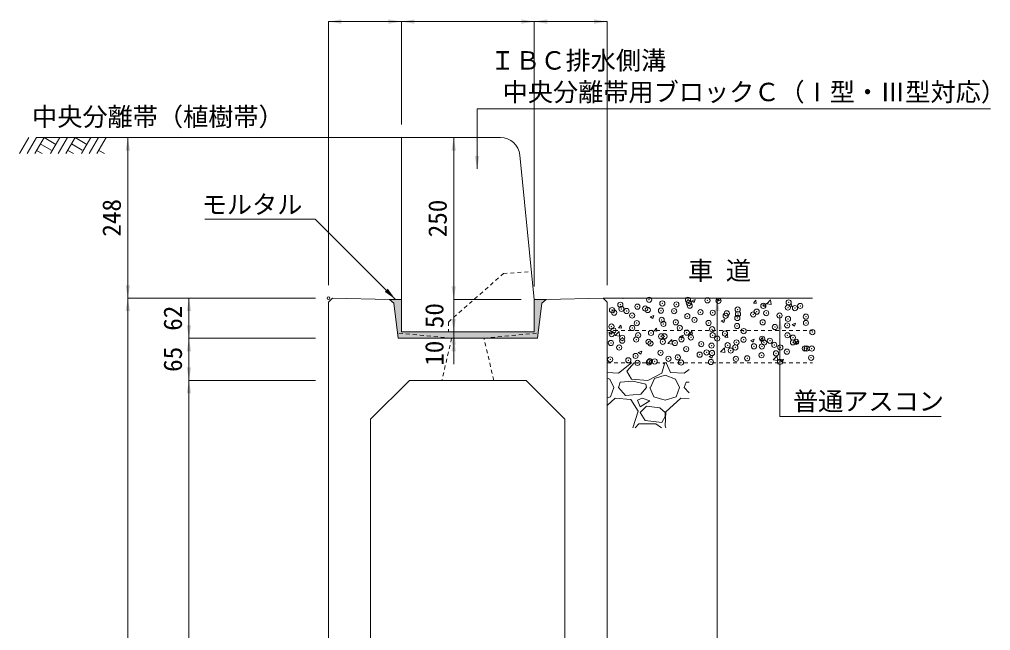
# Model space of a CAD drawing. Units: millimetres at full size; some dimension numbers follow another scale. Extents: x 6872 to 78201, y -34623 to -7860.
# Drawn here: x 12806 to 14304, y -29798 to -28855 of the extents above; entities that cross this region are included whole.
import ezdxf
from ezdxf.enums import TextEntityAlignment as Align

# ---------------------------------------------------------------- set-up
doc = ezdxf.new("R2010")
doc.units = ezdxf.units.MM
doc.header["$LTSCALE"] = 16
doc.header["$PDMODE"] = 32
doc.header["$PDSIZE"] = 8
doc.linetypes.add('USER1', pattern=[0.675, 0.375, -0.3])
for name, color, linetype, lineweight in [('0_2', 7, 'Continuous', 20), ('_0-0_', 7, 'Continuous', 20), ('_0-B_', 7, 'Continuous', 20), ('寸法線', 7, 'Continuous', 9), ('補助線', 8, 'Continuous', 13), ('ﾊｯﾁﾝｸﾞ', 7, 'Continuous', 5)]:
    doc.layers.add(name, color=color, linetype=linetype, lineweight=lineweight)
doc.styles.add('ＭＳ ゴシック', font='')
doc.styles.get('ＭＳ ゴシック').set_extended_font_data('MS Gothic')

# ---------------------------------------------------------------- blocks, each defined once
blk = doc.blocks.new('filled_arrow')
at = {"color": 0, "linetype": 'Continuous', "lineweight": -2}
blk.add_solid([(7.5, 1.25), (0, 0), (7.5, -1.25)], dxfattribs=at)

msp = doc.modelspace()

# ---------------------------------------------------------------- hatches: boundary and pattern name
at = {"layer": 'ﾊｯﾁﾝｸﾞ'}
msp.add_hatch(color=8, dxfattribs=at).paths.add_polyline_path([(13395.07, -29336.93), (13395.07, -29286.81), (13376.57, -29286.81), (13383.31, -29292.88), (13390.07, -29346.93), (13605.07, -29346.93), (13611.82, -29292.88), (13618.57, -29286.81), (13600.07, -29286.93), (13600.07, -29336.93)])

# ---------------------------------------------------------------- linework, layer by layer
at = {"layer": '0_2', "linetype": 'USER1', "lineweight": 9}
for p, q in [((13552.57, -29246.93), (13595.77, -29243.93)), ((13467.57, -29321.93), (13552.57, -29246.93)), ((13467.57, -29321.93), (13467.57, -29336.93)), ((13472.57, -29346.93), (13389.07, -29338.93)), ((13472.57, -29346.93), (13457.57, -29411.93)), ((13522.57, -29346.93), (13606.07, -29338.93)), ((13537.57, -29411.93), (13522.57, -29346.93))]:
    msp.add_line(p, q, dxfattribs=at)
at = {"layer": '0_2', "linetype": 'USER1'}
for p, q in [((13712.57, -29334.93), (14029.46, -29334.93)), ((13712.57, -29384.93), (14029.46, -29384.93))]:
    msp.add_line(p, q, dxfattribs=at)
at = {"layer": '_0-0_'}
for p, q in [((12819.82, -29036.93), (12805.5, -29061.74)), ((12831.64, -29036.93), (12817.31, -29061.74)), ((12843.45, -29036.93), (12829.12, -29061.74)), ((13395.07, -29036.93), (12832.07, -29036.93)), ((12837.74, -29046.82), (12854.44, -29056.47)), ((12843.45, -29036.93), (12861.73, -29047.49)), ((12867.83, -29036.93), (12853.5, -29061.74)), ((12879.64, -29036.93), (12865.31, -29061.74)), ((12891.45, -29036.93), (12877.12, -29061.74)), ((12885.73, -29046.82), (12902.44, -29056.47)), ((12891.45, -29036.93), (12909.73, -29047.49)), ((12915.82, -29036.93), (12901.5, -29061.74)), ((12927.64, -29036.93), (12913.31, -29061.74)), ((12939.45, -29036.93), (12925.12, -29061.74)), ((13395.07, -29036.93), (13395.07, -29336.93)), ((13547.92, -29036.93), (13395.07, -29036.93)), ((12832.02, -29056.72), (12840.73, -29061.74)), ((12880.02, -29056.72), (12888.73, -29061.74)), ((12928.02, -29056.72), (12936.73, -29061.74)), ((13577.77, -29063.95), (13600.07, -29286.93)), ((13288.57, -29285.05), (13282.57, -29290.93)), ((13288.57, -29285.05), (13376.57, -29286.81)), ((13376.57, -29286.81), (13395.07, -29286.81)), ((13383.31, -29292.88), (13376.57, -29286.81)), ((13618.57, -29286.81), (13600.07, -29286.93)), ((13600.07, -29286.93), (13600.07, -29336.93)), ((13611.82, -29292.88), (13618.57, -29286.81)), ((13706.57, -29285.05), (13618.57, -29286.81)), ((13706.57, -29285.05), (13734.12, -29284.93)), ((13706.57, -29285.05), (13712.57, -29290.93)), ((13734.12, -29284.93), (14029.46, -29284.93)), ((13383.31, -29292.88), (13390.07, -29346.93)), ((13611.82, -29292.88), (13605.07, -29346.93)), ((13605.07, -29346.93), (13390.07, -29346.93)), ((13600.07, -29336.93), (13395.07, -29336.93)), ((13402.57, -29336.93), (13592.57, -29336.93))]:
    msp.add_line(p, q, dxfattribs=at)
msp.add_arc((13547.92, -29066.93), 30, 5.71031, 90, dxfattribs=at)
at = {"layer": '_0-B_'}
for p, q in [((13282.57, -29290.93), (13282.57, -30376.93)), ((13712.57, -29290.93), (13712.57, -30376.93)), ((13347.57, -29471.93), (13407.57, -29411.93)), ((13587.57, -29411.93), (13407.57, -29411.93)), ((13587.57, -29411.93), (13647.57, -29471.93)), ((13347.57, -29471.93), (13347.57, -30241.4)), ((13647.57, -30241.4), (13647.57, -29471.93))]:
    msp.add_line(p, q, dxfattribs=at)
at = {"layer": '寸法線'}
for p, q in [((13282.57, -28857.88), (13395.07, -28857.88)), ((13282.57, -29264.93), (13282.57, -28857.88)), ((13395.07, -28857.88), (13600.07, -28857.88)), ((13395.07, -29016.93), (13395.07, -28857.88)), ((13395.07, -29016.93), (13395.07, -28857.88)), ((13600.07, -28857.88), (13712.57, -28857.88)), ((13600.07, -29266.93), (13600.07, -28857.88)), ((13600.07, -29266.93), (13600.07, -28857.88)), ((13712.57, -29264.93), (13712.57, -28857.88)), ((12972.78, -29284.93), (12972.78, -29036.93)), ((13262.57, -29036.93), (12972.78, -29036.93)), ((13475.83, -29036.93), (13475.83, -29286.93)), ((13520.41, -29036.93), (13475.83, -29036.93)), ((13475.83, -29246.93), (13475.83, -29376.93)), ((13262.57, -29284.93), (12972.78, -29284.93)), ((12972.78, -30386.93), (12972.78, -29284.93)), ((13262.57, -29284.93), (12972.78, -29284.93)), ((13067.16, -29346.93), (13067.16, -29284.93)), ((13262.57, -29284.93), (13067.16, -29284.93)), ((13580.07, -29286.93), (13475.83, -29286.93)), ((13580.07, -29286.93), (13475.83, -29286.93)), ((13732.57, -29284.93), (13882.64, -29284.93)), ((13882.64, -30386.93), (13882.64, -29284.93)), ((13475.83, -29296.93), (13475.83, -29386.93)), ((13067.16, -29411.93), (13067.16, -29346.93)), ((13262.57, -29346.93), (13067.16, -29346.93)), ((13262.57, -29346.93), (13067.16, -29346.93)), ((13580.07, -29336.93), (13475.83, -29336.93)), ((13572.56, -29336.93), (13475.83, -29336.93)), ((13585.07, -29346.93), (13475.83, -29346.93)), ((13262.57, -29411.93), (13067.16, -29411.93)), ((13067.16, -30311.93), (13067.16, -29411.93)), ((13262.57, -29411.93), (13067.16, -29411.93))]:
    msp.add_line(p, q, dxfattribs=at)
for points in [[(13511.91, -29085.48), (13511.91, -28992.53), (14304.45, -28992.53)], [(13385.82, -29286.81), (13262.22, -29163.21), (13091.61, -29163.21)], [(13979.4, -29313.11), (13979.4, -29467.61), (14228.44, -29467.61)]]:
    msp.add_lwpolyline(points, dxfattribs=at)
at = {"layer": '補助線'}
msp.add_circle((13282.57, -29284.93), 2, dxfattribs=at)
at = {"layer": 'ﾊｯﾁﾝｸﾞ'}
for p, q in [((13736.66, -29284.93), (13737.53, -29285.51)), ((13737.53, -29285.51), (13737.72, -29284.93)), ((13843.25, -29289.05), (13848.58, -29287.01)), ((13843.25, -29289.06), (13847.04, -29291.62)), ((13847.04, -29291.62), (13848.58, -29287.01)), ((13883.67, -29287.86), (13886.13, -29284.93)), ((13883.67, -29287.86), (13888.22, -29288.26)), ((13888.2, -29288.27), (13887.59, -29284.93)), ((13938.32, -29292.65), (13941.99, -29288.27)), ((13942.86, -29293.05), (13941.98, -29288.27)), ((13958.94, -29293.57), (13964.87, -29287.38)), ((13965.71, -29294.62), (13964.87, -29287.38)), ((13938.32, -29292.65), (13942.88, -29293.04)), ((13952.75, -29295.16), (13956.54, -29297.72)), ((13952.76, -29295.16), (13958.09, -29293.11)), ((13956.54, -29297.72), (13958.09, -29293.11)), ((13958.93, -29293.56), (13965.71, -29294.61)), ((13992.98, -29297.43), (13996.65, -29293.05)), ((13992.98, -29297.43), (13997.53, -29297.83)), ((13997.51, -29297.83), (13996.63, -29293.05)), ((13779.22, -29313.63), (13784.56, -29311.58)), ((13779.22, -29313.64), (13783.01, -29316.19)), ((13783.01, -29316.19), (13784.56, -29311.59)), ((13888.73, -29319.73), (13894.07, -29317.69)), ((13892.52, -29322.3), (13894.06, -29317.69)), ((13730.27, -29330.84), (13733.95, -29326.46)), ((13730.27, -29330.84), (13734.83, -29331.23)), ((13734.81, -29331.24), (13733.93, -29326.46)), ((13785.5, -29334.93), (13788.6, -29331.24)), ((13789.27, -29334.93), (13788.59, -29331.24)), ((13888.73, -29319.74), (13892.52, -29322.3)), ((13998.24, -29325.84), (14003.58, -29323.79)), ((13998.24, -29325.84), (14002.03, -29328.4)), ((14002.03, -29328.4), (14003.57, -29323.79)), ((13715.2, -29338.21), (13720.53, -29336.16)), ((13715.2, -29338.21), (13718.99, -29340.77)), ((13718.99, -29340.77), (13720.53, -29336.16)), ((13725.07, -29342.57), (13731, -29336.38)), ((13725.07, -29342.56), (13731.84, -29343.61)), ((13731.84, -29343.62), (13731, -29336.38)), ((13784.93, -29335.62), (13785.5, -29334.93)), ((13784.93, -29335.62), (13789.48, -29336.02)), ((13789.47, -29336.02), (13789.27, -29334.93)), ((13806.39, -29355.18), (13812.33, -29349)), ((13813.17, -29356.23), (13812.32, -29349)), ((13824.7, -29344.32), (13828.49, -29346.87)), ((13824.71, -29344.31), (13830.04, -29342.26)), ((13828.49, -29346.87), (13830.04, -29342.27)), ((13839.58, -29340.4), (13843.26, -29336.02)), ((13839.58, -29340.4), (13844.14, -29340.8)), ((13844.12, -29340.8), (13843.24, -29336.02)), ((13894.24, -29345.18), (13897.91, -29340.8)), ((13894.24, -29345.18), (13898.79, -29345.58)), ((13898.78, -29345.58), (13897.9, -29340.81)), ((13934.22, -29350.41), (13939.55, -29348.37)), ((13938, -29352.97), (13939.55, -29348.37)), ((13948.89, -29349.96), (13952.57, -29345.58)), ((13953.43, -29350.36), (13952.55, -29345.59)), ((13806.39, -29355.18), (13813.17, -29356.23)), ((13887.72, -29367.79), (13893.65, -29361.61)), ((13894.49, -29368.85), (13893.65, -29361.61)), ((13934.21, -29350.42), (13938, -29352.97)), ((13948.89, -29349.96), (13953.45, -29350.36)), ((14003.55, -29354.74), (14007.22, -29350.37)), ((14003.55, -29354.74), (14008.1, -29355.14)), ((14008.09, -29355.15), (14007.21, -29350.37)), ((13760.68, -29368.89), (13766.02, -29366.84)), ((13760.68, -29368.89), (13764.47, -29371.45)), ((13764.47, -29371.45), (13766.02, -29366.84)), ((13870.19, -29374.99), (13875.53, -29372.94)), ((13870.19, -29375), (13873.98, -29377.55)), ((13873.98, -29377.55), (13875.52, -29372.95)), ((13887.71, -29367.79), (13894.49, -29368.84)), ((13969.04, -29380.41), (13974.97, -29374.22)), ((13975.81, -29381.46), (13974.97, -29374.22)), ((13979.7, -29381.09), (13985.04, -29379.04)), ((13983.49, -29383.65), (13985.03, -29379.05)), ((13729.91, -29400.7), (13750.32, -29384.93)), ((13743.12, -29397.65), (13754.57, -29384.93)), ((13743.55, -29384.93), (13744.52, -29383.77)), ((13744.72, -29384.93), (13744.5, -29383.78)), ((13801.03, -29386.47), (13796.97, -29400.7)), ((13798.8, -29384.93), (13801.03, -29386.47)), ((13803.97, -29384.93), (13810.18, -29399.68)), ((13969.04, -29380.4), (13975.81, -29381.45)), ((13979.7, -29381.1), (13983.49, -29383.65)), ((13712.57, -29399.87), (13729.91, -29400.7)), ((13712.57, -29408.29), (13716.7, -29409.84)), ((13750.23, -29409.84), (13743.12, -29397.65)), ((13796.97, -29400.7), (13775.63, -29411.87)), ((13779.7, -29423.05), (13785.79, -29408.82)), ((13785.79, -29408.82), (13802.05, -29403.74)), ((13802.05, -29403.74), (13818.3, -29409.84)), ((13810.18, -29399.68), (13831.51, -29400.7)), ((13831.51, -29400.7), (13839.02, -29394.89)), ((13716.7, -29409.84), (13722.8, -29423.05)), ((13717.72, -29437.27), (13722.8, -29423.05)), ((13729.91, -29423.05), (13732.96, -29414.92)), ((13741.09, -29435.24), (13729.91, -29423.05)), ((13752.26, -29412.89), (13732.96, -29414.92)), ((13775.63, -29411.87), (13750.23, -29409.84)), ((13772.58, -29417.97), (13752.26, -29412.89)), ((13773.6, -29423.05), (13764.46, -29433.21)), ((13773.6, -29423.05), (13772.58, -29417.97)), ((13778.68, -29423.05), (13784.78, -29437.27)), ((13818.3, -29409.84), (13824.4, -29423.05)), ((13819.32, -29437.27), (13824.4, -29423.05)), ((13831.51, -29423.05), (13834.56, -29414.92)), ((13839.02, -29431.24), (13831.51, -29423.05)), ((13839.02, -29414.45), (13834.56, -29414.92)), ((13712.57, -29438.79), (13717.72, -29437.27)), ((13724.83, -29439.3), (13712.57, -29450.5)), ((13749.22, -29441.34), (13724.83, -29439.3)), ((13764.46, -29433.21), (13741.09, -29435.24)), ((13766.49, -29439.3), (13759.38, -29442.35)), ((13778.68, -29443.37), (13766.49, -29439.3)), ((13784.78, -29437.27), (13802.05, -29442.35)), ((13802.05, -29442.35), (13819.32, -29437.27)), ((13826.43, -29439.3), (13803.06, -29460.64)), ((13839.02, -29440.35), (13826.43, -29439.3)), ((13760.39, -29459.62), (13749.22, -29441.34)), ((13759.38, -29442.35), (13763.44, -29452.51)), ((13763.44, -29452.51), (13778.68, -29443.37)), ((13773.6, -29451.5), (13763.44, -29461.66)), ((13793.92, -29454.54), (13773.6, -29451.5)), ((13752.29, -29484.94), (13760.39, -29459.62)), ((13763.44, -29461.66), (13771.57, -29473.85)), ((13802.05, -29461.66), (13793.92, -29454.54)), ((13796.97, -29476.9), (13802.05, -29467.75)), ((13803.06, -29460.64), (13802.05, -29481.98)), ((13802.05, -29467.75), (13802.05, -29461.66)), ((13756, -29484.94), (13761.41, -29478.93)), ((13761.41, -29478.93), (13787.82, -29478.93)), ((13771.57, -29473.85), (13796.97, -29476.9)), ((13787.82, -29478.93), (13796.51, -29484.94)), ((13802.05, -29481.98), (13803.3, -29484.94))]:
    msp.add_line(p, q, dxfattribs=at)
for p in [(13777.41, -29287.49), (13797.82, -29293.18), (13837.4, -29287.47), (13838.59, -29292.18), (13867.45, -29288.38), (13884.55, -29288.97), (13992.79, -29291.51), (13720.21, -29303.43), (13723.45, -29307.34), (13732.97, -29295.12), (13734.64, -29301.52), (13742.53, -29304.83), (13759.33, -29298.06), (13771.39, -29301.03), (13775.32, -29303.24), (13795.67, -29304.22), (13815.99, -29304.95), (13819.51, -29294.7), (13840.11, -29296.59), (13856.67, -29306.67), (13875.6, -29307.47), (13897.35, -29308.39), (13914.08, -29302.59), (13943.46, -29305.79), (13953.66, -29296.88), (13958.09, -29308), (13991.58, -29299.46), (14002.53, -29300.38), (14010.66, -29296.95), (13751.23, -29311.85), (13758.41, -29323.43), (13796.89, -29318.55), (13818.54, -29322.24), (13836.47, -29312.84), (13847.4, -29318.44), (13869.21, -29323.26), (13895.52, -29312.1), (13913.65, -29315.63), (13914.6, -29309.59), (13938.02, -29310.11), (13952.74, -29322.25), (13978.7, -29311.83), (13991.86, -29316.88), (14019.38, -29313.55), (14019.47, -29323.2), (13719.28, -29328.79), (13722.48, -29334.88), (13751.34, -29331.09), (13799.47, -29324.75), (13824.77, -29330.89), (13835.54, -29338.2), (13874.67, -29332.84), (13913.16, -29327.96), (13923.41, -29335.85), (13971.54, -29329.51), (13990.61, -29327), (14029.42, -29337.37), (13719.8, -29340.45), (13735.87, -29350.69), (13735.89, -29346.14), (13757.48, -29348.79), (13760.48, -29342.17), (13776.54, -29352.41), (13780.33, -29338.52), (13795.97, -29343.92), (13798.5, -29352.29), (13801.15, -29343.89), (13827.35, -29348.49), (13841.83, -29345.61), (13875.48, -29342.16), (13882.51, -29347.33), (13894.55, -29339.65), (13912.23, -29353.33), (13923.19, -29349.05), (13951.81, -29347.61), (13963.86, -29350.77), (13990.93, -29342.25), (13999.38, -29345.84), (13999.43, -29353.25), (14004.54, -29352.49), (13718.35, -29354.16), (13731.3, -29361.14), (13779.42, -29354.8), (13817.22, -29354.13), (13834.62, -29363.57), (13857.9, -29355.85), (13873.74, -29358.2), (13898.58, -29357.56), (13903.37, -29365.9), (13910.5, -29361.1), (13939.25, -29359.28), (13951.49, -29359.57), (13954.94, -29353.47), (13970.57, -29357.05), (13979.93, -29361), (13990.01, -29367.61), (14017.64, -29362.57), (14020.61, -29362.72), (14028.5, -29362.74), (13717.43, -29379.53), (13745.32, -29380.91), (13756.55, -29374.16), (13778.45, -29382.35), (13785.99, -29382.63), (13795.04, -29369.28), (13807.31, -29378.55), (13821.63, -29376.35), (13855.43, -29372.21), (13866.06, -29368.73), (13874.51, -29369.7), (13911.3, -29378.69), (13928.76, -29377.83), (13950.88, -29372.98), (13973.2, -29370.2), (13979.38, -29383.31), (14027.51, -29376.97), (13759.37, -29384.86), (13777.19, -29383.98), (13826.67, -29384.34), (13872.82, -29383.57)]:
    msp.add_point(p, dxfattribs=at)

# ---------------------------------------------------------------- block references
at = {"layer": '寸法線', "xscale": 2.67, "yscale": 2.67}
for p in [(13282.57, -28857.88), (13395.07, -28857.88), (13600.07, -28857.88)]:
    msp.add_blockref('filled_arrow', p, dxfattribs=at)
for p, rotation in [((13395.07, -28857.88), 180), ((13600.07, -28857.88), 180), ((13712.57, -28857.88), 180), ((12972.78, -29036.93), 270), ((13475.83, -29036.93), 270), ((13511.91, -29085.48), 90), ((12972.78, -29284.93), 90), ((13385.82, -29286.81), 135), ((13475.83, -29286.93), 90), ((13475.83, -29286.93), 90), ((12972.78, -29284.93), 270), ((13067.16, -29284.93), 270), ((13882.64, -29284.93), 270), ((13475.83, -29336.93), 90), ((13979.4, -29313.11), 270), ((13067.16, -29346.93), 90), ((13067.16, -29346.93), 270), ((13475.83, -29336.93), 270), ((13475.83, -29346.93), 270), ((13067.16, -29411.93), 90), ((13067.16, -29411.93), 270)]:
    msp.add_blockref('filled_arrow', p, dxfattribs=dict(at, rotation=rotation))

# ---------------------------------------------------------------- texts
at = {"layer": '0_2', "style": 'ＭＳ ゴシック'}
for s, p in [('中央分離帯（植樹帯）', (12825.01, -29027.58)), ('車 道', (13837.64, -29265.26))]:
    msp.add_text(s, height=28.48, dxfattribs=at).set_placement(p, align=Align.BOTTOM_LEFT)
at = {"layer": '寸法線', "style": 'ＭＳ ゴシック'}
for s, p in [('ＩＢＣ排水側溝', (13531.91, -28940.66)), (' 中央分離帯用ブロックＣ（Ⅰ型・Ⅲ型対応）', (13531.91, -28989.41))]:
    msp.add_text(s, height=28.48, dxfattribs=at).set_placement(p, align=Align.BOTTOM_LEFT)
msp.add_text('モルタル', height=28.48, dxfattribs=at).set_placement((13242.22, -29126.14), align=Align.TOP_RIGHT)
for s, p in [('248', (12947.78, -29160.93)), ('250', (13450.83, -29161.93)), ('62', (13042.16, -29315.93)), ('50', (13445.83, -29311.93)), ('65', (13042.16, -29379.43)), ('10', (13445.83, -29369.95))]:
    msp.add_text(s, height=28.48, rotation=90, dxfattribs=at).set_placement(p, align=Align.MIDDLE_CENTER)
msp.add_text('普通アスコン', height=28.48, dxfattribs=at).set_placement((13999.4, -29429.93), align=Align.TOP_LEFT)

doc.saveas('drawing.dxf')
